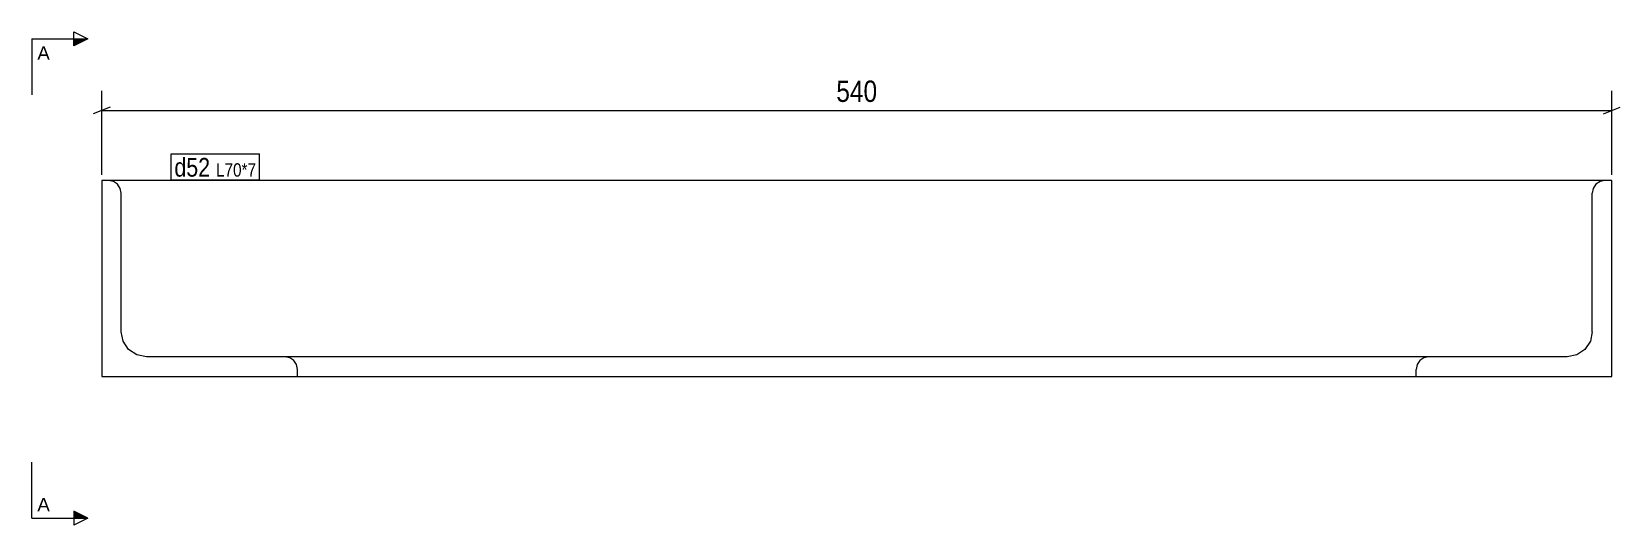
# Model space of a CAD drawing. Header units: millimetres. Extents: x 10 to 12469, y 4 to 182.
# Drawn here: x 11901 to 12469, y 6 to 182 of the extents above; entities that cross this region are included whole.
import ezdxf

# ---------------------------------------------------------------- set-up
doc = ezdxf.new("R2010")
doc.units = ezdxf.units.MM
for name, color, linetype in [('MÅLSÆTNING', 7, 'Continuous'), ('STÅL', 7, 'Continuous'), ('TEKST', 7, 'Continuous')]:
    doc.layers.add(name, color=color, linetype=linetype)
doc.styles.add('Arial', font='ARIAL.TTF', dxfattribs={"height": 0.2})
doc.styles.add('Arial Narrow', font='ARIALN.TTF', dxfattribs={"height": 0.2})

msp = doc.modelspace()

# ---------------------------------------------------------------- hatches: boundary and pattern name
at = {"layer": 'TEKST', "linetype": 'Continuous'}
for points in [[(11915.73, 177.32), (11915.73, 179.82), (11920.73, 179.82)], [(11915.73, 8.5), (11915.73, 11), (11920.73, 8.5)]]:
    msp.add_hatch(color=30, dxfattribs=at).paths.add_polyline_path(points)

# ---------------------------------------------------------------- linework, layer by layer
at = {"layer": 'MÅLSÆTNING', "color": 7, "linetype": 'Continuous'}
for p, q in [((11925.73, 131.16), (11925.73, 161.26)), ((12465.73, 131.16), (12465.73, 161.26)), ((11928.73, 155.36), (11922.73, 152.96)), ((11925.73, 154.16), (12465.73, 154.16)), ((12462.73, 152.96), (12468.73, 155.36))]:
    msp.add_line(p, q, dxfattribs=at)
at = {"layer": 'STÅL', "color": 2, "linetype": 'Continuous'}
for p, q in [((12465.73, 129.16), (11925.73, 129.16)), ((11925.73, 129.16), (11925.73, 59.16)), ((11929.96, 128.82), (11928.23, 129.16)), ((11931.42, 127.84), (11929.96, 128.82)), ((11932.39, 126.38), (11931.42, 127.84)), ((11932.73, 124.66), (11932.39, 126.38)), ((12459.08, 126.38), (12458.73, 124.66)), ((12460.05, 127.84), (12459.08, 126.38)), ((12461.51, 128.82), (12460.05, 127.84)), ((12463.23, 129.16), (12461.51, 128.82)), ((12465.73, 59.16), (12465.73, 129.16)), ((11932.73, 75.16), (11932.73, 124.66)), ((12458.73, 75.16), (12458.73, 124.66)), ((11933.42, 71.72), (11932.73, 75.16)), ((12458.73, 75.16), (12458.05, 71.72)), ((11935.37, 68.8), (11933.42, 71.72)), ((11938.29, 66.85), (11935.37, 68.8)), ((12456.1, 68.8), (12453.18, 66.85)), ((12458.05, 71.72), (12456.1, 68.8)), ((11941.73, 66.16), (11938.29, 66.85)), ((12400.23, 66.16), (11941.73, 66.16)), ((11992.96, 65.82), (11991.23, 66.16)), ((11994.42, 64.84), (11992.96, 65.82)), ((11995.39, 63.38), (11994.42, 64.84)), ((11995.73, 61.66), (11995.39, 63.38)), ((12396.08, 63.38), (12395.73, 61.66)), ((12397.05, 64.84), (12396.08, 63.38)), ((12398.51, 65.82), (12397.05, 64.84)), ((12400.23, 66.16), (12398.51, 65.82)), ((12449.73, 66.16), (12400.23, 66.16)), ((12453.18, 66.85), (12449.73, 66.16)), ((11925.73, 59.16), (12465.73, 59.16)), ((11995.73, 59.16), (11995.73, 61.66)), ((12395.73, 59.16), (12395.73, 61.66))]:
    msp.add_line(p, q, dxfattribs=at)
at = {"layer": 'TEKST', "color": 30, "linetype": 'Continuous'}
for p, q in [((11915.73, 177.32), (11915.73, 182.32)), ((11915.73, 182.32), (11920.73, 179.82)), ((11920.73, 179.82), (11915.73, 177.32)), ((11920.73, 8.5), (11915.73, 11)), ((11915.73, 11), (11915.73, 6)), ((11920.73, 8.5), (11915.73, 6))]:
    msp.add_line(p, q, dxfattribs=at)

# ---------------------------------------------------------------- wipeouts: each hides what was drawn before it
at = {"color": 0, "linetype": 'Continuous'}
for points in [[(11907.18, 172.32), (11907.18, 177.32), (11902.73, 177.32), (11902.73, 172.32)], [(11907.18, 11), (11907.18, 16), (11902.73, 16), (11902.73, 11)]]:
    msp.add_wipeout(points, dxfattribs=at).dxf.layer = 'TEKST'

# ---------------------------------------------------------------- next in the draw order: linework, layer by layer
at = {"layer": 'TEKST', "color": 30, "linetype": 'Continuous'}
for p, q in [((11900.73, 179.82), (11900.73, 159.82)), ((11900.73, 179.82), (11920.73, 179.82)), ((11900.73, 8.5), (11900.73, 28.5)), ((11900.73, 8.5), (11920.73, 8.5))]:
    msp.add_line(p, q, dxfattribs=at)

# ---------------------------------------------------------------- next in the draw order: texts
at = {"layer": 'TEKST', "color": 96, "linetype": 'Continuous', "style": 'Arial'}
for p in [(11902.73, 172.32), (11902.73, 11)]:
    msp.add_text('A', height=4.78, dxfattribs=at).set_placement(p)

# ---------------------------------------------------------------- next in the draw order: wipeouts: each hides what was drawn before it
at = {"color": 0}
for points, layer in [([(12204.65, 155.66), (12204.65, 166.86), (12186.82, 166.86), (12186.82, 155.66)], 'MÅLSÆTNING'), ([(11964.53, 130.56), (11964.53, 137.56), (11951.73, 137.56), (11951.73, 130.56)], 'TEKST')]:
    msp.add_wipeout(points, dxfattribs=at).dxf.layer = layer

# ---------------------------------------------------------------- next in the draw order: texts
at = {"layer": 'MÅLSÆTNING', "color": 3, "style": 'Arial Narrow'}
msp.add_text('540', height=7.635, dxfattribs=at).set_placement((12188.42, 157.26))

# ---------------------------------------------------------------- next in the draw order: wipeouts: each hides what was drawn before it
at = {"color": 0}
msp.add_wipeout([(11964.53, 130.56), (11964.53, 137.56), (11951.73, 137.56), (11951.73, 130.56)], dxfattribs=at).dxf.layer = 'TEKST'

# ---------------------------------------------------------------- next in the draw order: linework, layer by layer
at = {"layer": 'TEKST', "color": 7, "linetype": 'Continuous'}
for p, q in [((11950.53, 138.76), (11982.15, 138.76)), ((11950.53, 129.36), (11950.53, 138.76))]:
    msp.add_line(p, q, dxfattribs=at)

# ---------------------------------------------------------------- next in the draw order: wipeouts: each hides what was drawn before it
at = {"color": 0}
msp.add_wipeout([(11980.95, 130.56), (11980.95, 135.56), (11966.63, 135.56), (11966.63, 130.56)], dxfattribs=at).dxf.layer = 'TEKST'

# ---------------------------------------------------------------- next in the draw order: wipeouts: each hides what was drawn before it
msp.add_wipeout([(11980.95, 130.56), (11980.95, 135.56), (11966.63, 135.56), (11966.63, 130.56)], dxfattribs=at).dxf.layer = 'TEKST'

# ---------------------------------------------------------------- next in the draw order: linework, layer by layer
at = {"layer": 'TEKST', "color": 7, "linetype": 'Continuous'}
for p, q in [((11982.15, 129.36), (11982.15, 138.76)), ((11950.53, 129.36), (11982.15, 129.36))]:
    msp.add_line(p, q, dxfattribs=at)

# ---------------------------------------------------------------- next in the draw order: texts
at = {"layer": 'TEKST', "color": 3, "style": 'Arial Narrow'}
for s, height, p in [('d52', 6.681, (11951.73, 130.56)), ('L70*7', 4.772, (11966.63, 130.56))]:
    msp.add_text(s, height=height, dxfattribs=at).set_placement(p)

doc.saveas('drawing.dxf')
